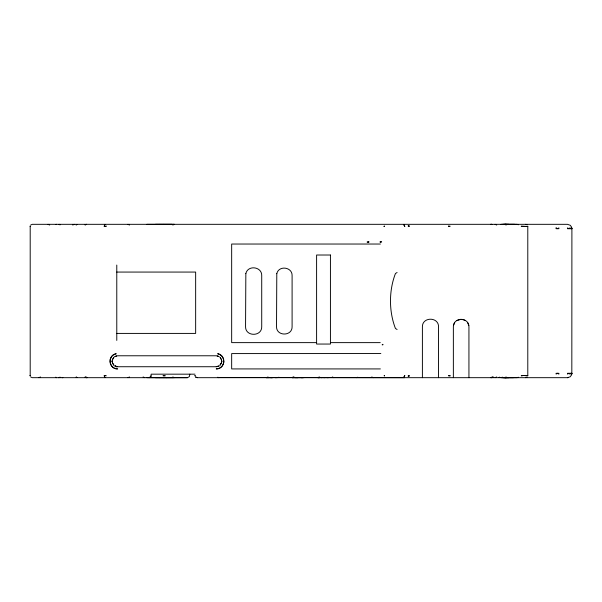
<?xml version="1.0" encoding="UTF-8"?>
<svg xmlns="http://www.w3.org/2000/svg" width="602" height="602" viewBox="0 0 602 602"><rect width="100%" height="100%" fill="white"/><g stroke="black" fill="none" stroke-linecap="round" stroke-linejoin="round"><path stroke-width="0.9" d="M571.87 373.3L571.667 374.068L571.433 373.3L570.952 374.068L570.448 373.3L569.755 374.068L569.056 373.3L567.453 374.068L567.453 373.3L571.9 373.3L571.825 374.105L571.9 228.7L571.832 227.932L571.87 228.7L567.453 228.7L567.453 227.932L569.056 228.7L569.755 227.932L570.448 228.7L570.952 227.932L571.433 228.7L571.667 227.932L571.87 228.7M30.1 375.49L30.198 375.896L30.198 226.104M151.132 375.889L150.53 377.04L148.98 377.68L150.839 376.641L151.17 374.173L194.98 374.173M527.788 375.49L527.751 375.896L523.672 375.49L521.317 375.896L521.324 375.49L527.788 375.49L527.788 226.51L527.751 226.104L527.487 226.51L521.317 226.104L521.324 226.51L527.788 226.51M468.935 377.68L468.935 326.999C469.379 316.968 452.922 316.968 453.366 326.999L453.366 377.68M189.841 374.173L189.352 376.641L187.493 377.68L32.29 377.68L30.672 376.965M30.138 375.896L30.228 375.49M453.517 325.479L454.676 322.672M112.348 359.83L113.951 357.204L112.371 359.748M571.622 374.828L570.162 376.799L567.453 377.68L197.17 377.68L195.552 376.965M30.672 225.035L32.29 224.32L567.52 224.32L570.305 225.321L571.622 227.172M76.868 224.471L76.123 224.96L76.83 224.486M72.714 225.035L74.355 224.32M172.789 225.035L174.399 224.32L173.414 224.328M40.507 376.965L38.867 377.68M129.535 376.965L127.925 377.68M267.469 377.672L266.611 377.672L268.018 376.965M292.617 377.672L294.024 376.965M505.861 225.035L507.275 224.328M318.262 377.672L319.67 376.965M492.571 376.965L490.908 377.68L492.233 377.236L490.954 377.68L491.51 377.597M493.377 376.965L491.766 377.68M496.725 376.965L495.115 377.68M397.094 272.518L395.461 273.489C388.832 290.563 388.832 311.437 395.461 328.511L397.094 329.482M456.828 320.52L461.155 319.21M85.74 224.486L85.025 224.96L86.575 224.32L86.176 224.358M278.914 377.236L277.597 377.68M518.397 377.236L517.08 377.68L504.8 377.672L505.913 377.68M526.923 377.236L525.606 377.68M318.556 377.236L317.231 377.68M357.784 377.236L356.467 377.68M116.637 355.865L114.756 356.595L117.638 355.774L216.231 355.774L219.113 356.595L217.239 355.865M216.231 366.731L218.97 365.993L216.231 366.731L117.638 366.731L114.907 365.993L117.638 366.731M267.378 377.454L266.408 377.68L266.897 377.672M293.385 377.454L292.414 377.68L292.903 377.672M319.03 377.454L318.059 377.68L318.548 377.672M380.833 353.547L231.665 353.585L231.665 368.921L380.374 368.921M567.385 377.68L568.122 377.642M507.012 224.328L507.471 224.32M506.5 224.328L507.208 224.32M292.707 377.68L293.475 377.672M318.36 377.68L319.12 377.672M506.681 224.32L505.755 224.328L514.597 224.32M505.913 224.32L504.8 224.328L517.08 224.32L518.397 224.764M267.288 377.68L268.304 377.672M293.294 377.68L294.31 377.672M318.94 377.68L319.955 377.672M502.399 224.328L503.769 224.32M504.935 224.32L503.663 224.328L506.019 224.32L501.03 224.328M295.236 377.68L297.975 377.68M320.881 377.68L322.281 377.672M173.609 224.32L163.451 224.32M323.62 377.68L325.215 377.672M172.052 224.32L146.873 224.32M163.451 377.68L187.5 377.68M146.873 377.68L159.59 377.68M155.451 377.68L163.345 377.672M380.374 244.036L231.665 244.036L231.665 342.628L316.599 342.628M116.78 272.066L195.65 272.066L195.65 333.41L116.78 333.41M330.43 342.628L380.261 342.628M404.567 377.68L218.022 377.454L219 377.68L217.758 377.236M501.03 377.672L506.019 377.68L503.663 377.672L504.935 377.68M513.461 377.68L505.755 377.672L506.681 377.68M268.01 377.672L272.811 377.68M294.559 377.672L304.025 377.68M155.451 224.32L159.522 224.328M159.59 224.32L163.345 224.328M159.522 377.672L166.882 377.68M166.746 377.672L173.609 377.68M502.399 377.672L503.769 377.68M326.788 377.672L328.399 377.68M301.143 377.672L302.753 377.68M270.629 377.672L271.969 377.68M275.137 377.672L276.747 377.68M506.5 377.672L507.208 377.68M507.012 377.672L507.471 377.68M174.399 377.68L172.789 376.965M197.17 377.68L195.62 377.04M86.176 377.642L86.575 377.68L85.025 377.04L86.507 377.68L85.732 377.514M491.51 224.403L490.908 224.32L491.932 224.546M48.062 224.32L49.703 225.035M144.766 377.68L143.11 376.965M87.583 377.68L85.943 376.965M525.606 224.32L526.923 224.764M495.115 224.32L496.725 225.035M127.925 224.32L129.535 225.035M373.345 377.68L371.735 376.965M333.914 377.68L332.304 376.965M294.544 377.68L292.941 376.965M507.275 377.672L505.861 376.965M462.675 319.361L465.474 320.527M76.341 377.221L76.868 377.529M76.454 377.311L76.123 377.04L76.83 377.514M115.328 365.978L116.284 367.024M467.619 322.672L468.785 325.471M112.371 362.75L113.951 365.301L112.348 362.667M30.138 226.104L30.228 226.51M438.549 377.68L438.549 326.999C438.948 316.622 422.01 316.622 422.401 326.999L422.401 377.68M116.78 265.053L116.78 340.416M106.05 226.081L106.05 226.51L104.214 226.51L104.921 224.365L104.229 226.081L105.2 226.51L106.05 226.081M448.58 226.104L448.58 226.51L450.003 226.51L450.003 226.104L448.58 226.104M368.838 241.846L368.838 242.245L367.22 242.245L367.22 241.846L368.838 241.846M163.232 375.49L163.217 375.896L165.129 375.896L165.136 375.49L163.232 375.49M556.12 227.932L556.082 228.7L558.897 228.7L558.897 227.932L557.286 228.7L556.12 227.932M380.171 241.846L380.148 242.245L381.66 241.846L380.171 241.846M384.309 375.49L384.279 375.896L384.309 375.49M110.264 359.153C108.804 363.864 112.74 369.041 117.638 368.921C108.541 369.244 107.434 354.947 116.231 353.713L113.605 354.728L111.52 356.632L110.264 359.153M245.842 273.601L245.563 326.517C245.172 336.894 262.111 336.894 261.719 326.517L261.719 275.693C262.126 266.603 247.798 264.714 245.842 273.601M276.792 273.677L276.529 326.517C276.152 336.518 292.482 336.518 292.098 326.517L292.098 275.693C292.489 266.927 278.681 265.113 276.792 273.677M112.19 360.741L112.04 361.772L112.19 360.741M404.74 375.49L403.829 377.236L404.356 376.641A2.19 2.137 -90 0 0 404.679 375.49L404.74 375.49M223.869 361.96C223.56 365.79 220.076 368.966 216.231 368.921C225.336 369.244 226.435 354.947 217.646 353.713C221.423 354.495 224.147 358.107 223.869 361.96M221.521 362.667L219.926 365.301L221.498 362.75M55.926 224.546L56.295 224.32L55.926 224.546M384.279 226.104L384.076 226.51L384.279 226.104M557.286 373.3L556.12 374.068L556.082 373.3L558.897 373.3L558.897 374.068L557.286 373.3M502.316 377.236L501.616 377.597L502.316 377.236M499.442 377.236L499.013 377.454L499.442 377.236M60.08 377.236L58.793 377.68L60.08 377.236M409.021 226.104L408.201 226.51L409.021 226.51L409.021 225.72L408.171 225.72L409.021 226.104M409.021 375.896L408.171 376.28L409.021 376.28L409.021 375.49L408.201 375.49L409.021 375.896M105.2 375.49L104.229 375.919L104.929 377.635L104.214 375.49L106.05 375.49L106.05 375.919L105.2 375.49M508.035 224.403L507.403 224.561L508.705 224.32L508.035 224.403M62.758 377.597L62.156 377.68L62.743 377.597M382.819 344.359L382.119 344.818L382.872 344.818L382.819 344.359M450.003 375.896L448.58 375.919L448.58 375.49L450.003 375.49L450.003 375.896M499.141 224.546L499.141 224.546M404.74 226.51L404.679 226.51A2.19 2.137 -90 0 0 404.356 225.359L403.829 224.764L404.74 226.51M330.43 255.015L316.599 255.015L316.599 344.051L330.43 344.051L330.43 255.015M195.056 375.49L195.018 375.896L195.056 375.49M62.465 224.343L62.465 224.343M59.086 224.343L60.042 224.764L59.086 224.343M221.837 361.772L221.686 360.741L221.837 361.772M491.33 224.358L490.908 224.32L491.33 224.358M508.698 377.68L507.403 377.439L508.698 377.68M56.295 377.68L55.843 377.236L56.295 377.68M502.045 224.546L501.616 224.403L502.045 224.546M220.106 357.377L221.498 359.748L220.106 357.377"/></g></svg>
